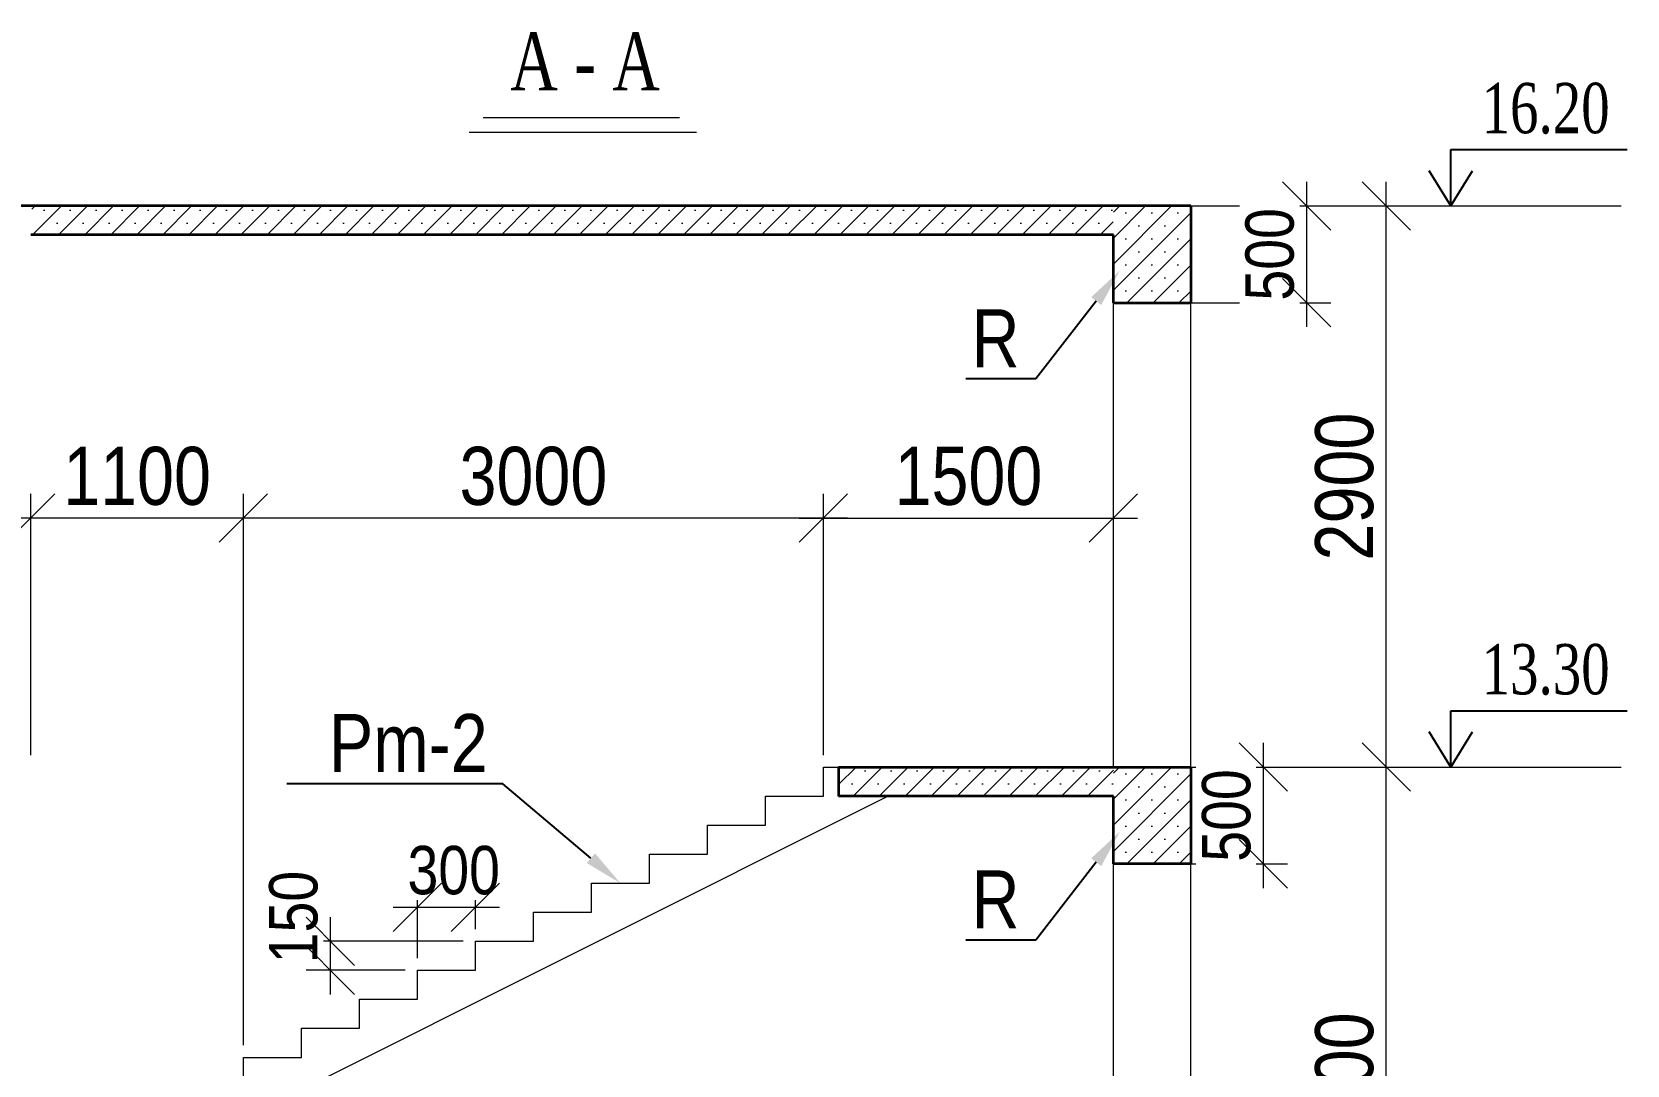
# Model space of a CAD drawing. Header units: millimetres. Extents: x -149347 to 251215, y -2929184 to -2541447.
# Drawn here: x 157954 to 166204, y -2561909 to -2556570 of the extents above; entities that cross this region are included whole.
import ezdxf
from ezdxf import colors
from ezdxf.entities.mleader import LeaderData, LeaderLine
from ezdxf.math import Vec2, Vec3

# ---------------------------------------------------------------- set-up
doc = ezdxf.new("R2010")
doc.units = ezdxf.units.MM
doc.layers.add('Layer2', color=7, linetype='Continuous', lineweight=13)
doc.layers.add('РАЗМЕРЫ', color=80, linetype='Continuous', lineweight=9)
doc.styles.add('400', font='times.ttf', dxfattribs={"width": 0.75, "height": 300})
doc.styles.add('style1', font='A3TI(LA).TTF', dxfattribs={"height": 400})
doc.styles.add('style6', font='ARIALN.TTF', dxfattribs={"height": 300})
doc.dimstyles.new('DIM_100', dxfattribs={"dimscale": 100, "dimtxt": 250, "dimasz": 2.5, "dimexe": 1.25, "dimexo": 0.625, "dimtad": 1, "dimdec": 0, "dimtxsty": 'style1', "dimblk": 'OBLIQUE', "dimcen": 2.5, "dimdle": 1.25, "dimclrd": 251, "dimclre": 251, "dimaunit": 1, "dimadec": 3, "dimazin": 0, "dimtfac": 1, "dimtdec": 0, "dimtmove": 1, "dimatfit": 3, "dimfxl": 1.25, "dimlwd": 5, "dimlwe": 5, "dimarcsym": 0})

# ---------------------------------------------------------------- blocks, each defined once
blk = doc.blocks.new('_Oblique')
at = {"color": 0, "linetype": 'ByBlock', "lineweight": -2}
blk.add_line((-0.5, -0.5), (0.5, 0.5), dxfattribs=at)
blk = doc.blocks.new('*D1658')
at = {"color": 251, "lineweight": 5, "ltscale": 15, "transparency": 16777216}
for p, q in [((159947.5, -2561356.6), (159947.5, -2560968.2)), ((160247.5, -2561206.6), (160247.5, -2560968.2))]:
    blk.add_line(p, q, dxfattribs=at)
at = {"color": 251, "linetype": 'ByBlock', "lineweight": 5, "ltscale": 15, "transparency": 16777216}
blk.add_line((159822.5, -2561093.2), (160372.5, -2561093.2), dxfattribs=at)
at = {"layer": 'Defpoints', "color": 0, "lineweight": 15, "ltscale": 15, "transparency": 16777216}
for p in [(160247.5, -2561269.1), (159947.5, -2561419.1)]:
    blk.add_point(p, dxfattribs=at)
at = {"color": 0, "lineweight": 15, "ltscale": 15, "transparency": 16777216, "insert": (160135.3, -2560903.1), "char_height": 300, "attachment_point": 5, "style": 'style6', "bg_fill": 3, "box_fill_scale": 1.1, "bg_fill_color": 9, "bg_fill_true_color": 13158600, "bg_fill_transparency": 0}
blk.add_mtext('{\\H0.83333x;300}', dxfattribs=at)
at = {"layer": 'Defpoints', "color": 0, "lineweight": 15, "ltscale": 15, "transparency": 16777216}
blk.add_point((160247.5, -2561093.2), dxfattribs=at)
at = {"color": 251, "lineweight": 5, "ltscale": 15, "transparency": 16777216, "xscale": 250, "yscale": 250, "zscale": 250, "rotation": 180}
blk.add_blockref('_Oblique', (159947.5, -2561093.2), dxfattribs=at)
at = {"color": 251, "lineweight": 5, "ltscale": 15, "transparency": 16777216, "xscale": 250, "yscale": 250, "zscale": 250}
blk.add_blockref('_Oblique', (160247.5, -2561093.2), dxfattribs=at)
blk = doc.blocks.new('*D1661')
at = {"color": 251, "linetype": 'ByBlock', "lineweight": 5, "ltscale": 15, "transparency": 16777216}
blk.add_line((159497.4, -2561544.1), (159497.4, -2561144.1), dxfattribs=at)
at = {"color": 251, "lineweight": 5, "ltscale": 15, "transparency": 16777216}
for p, q in [((160185, -2561269.1), (159372.4, -2561269.1)), ((159885, -2561419.1), (159372.4, -2561419.1))]:
    blk.add_line(p, q, dxfattribs=at)
at = {"layer": 'Defpoints', "color": 0, "lineweight": 15, "ltscale": 15, "transparency": 16777216}
for p in [(160247.5, -2561269.1), (159947.5, -2561419.1)]:
    blk.add_point(p, dxfattribs=at)
at = {"color": 0, "lineweight": 15, "ltscale": 15, "transparency": 16777216, "insert": (159307.3, -2561144.1), "char_height": 300, "attachment_point": 5, "rotation": 90, "style": 'style6', "bg_fill": 3, "box_fill_scale": 1.1, "bg_fill_color": 9, "bg_fill_true_color": 13158600, "bg_fill_transparency": 0}
blk.add_mtext('{\\H0.83333x;150}', dxfattribs=at)
at = {"layer": 'Defpoints', "color": 0, "lineweight": 15, "ltscale": 15, "transparency": 16777216}
blk.add_point((159497.4, -2561269.1), dxfattribs=at)
at = {"color": 251, "lineweight": 5, "ltscale": 15, "transparency": 16777216, "xscale": 250, "yscale": 250, "zscale": 250}
for p, rotation in [((159497.4, -2561269.1), 90), ((159497.4, -2561419.1), 270)]:
    blk.add_blockref('_Oblique', p, dxfattribs=dict(at, rotation=rotation))
blk = doc.blocks.new('*D1685')
at = {"color": 251, "linetype": 'ByBlock', "lineweight": 5, "ltscale": 15, "transparency": 16777216}
blk.add_line((164958.5, -2563794.1), (164958.5, -2560244.1), dxfattribs=at)
at = {"color": 251, "lineweight": 5, "ltscale": 15, "transparency": 16777216}
for p, q in [((164010, -2560369.1), (165083.5, -2560369.1)), ((163990.6, -2563669.1), (165083.5, -2563669.1))]:
    blk.add_line(p, q, dxfattribs=at)
at = {"layer": 'Defpoints', "color": 0, "lineweight": 15, "ltscale": 15, "transparency": 16777216}
for p in [(163947.5, -2560369.1), (164958.5, -2560369.1), (163928.1, -2563669.1)]:
    blk.add_point(p, dxfattribs=at)
at = {"color": 251, "lineweight": 5, "ltscale": 15, "transparency": 16777216, "xscale": 250, "yscale": 250, "zscale": 250}
for p, rotation in [((164958.5, -2560369.1), 90), ((164958.5, -2563669.1), 270)]:
    blk.add_blockref('_Oblique', p, dxfattribs=dict(at, rotation=rotation))
at = {"color": 0, "lineweight": 15, "ltscale": 15, "transparency": 16777216, "insert": (164742.9, -2562019.1), "char_height": 300, "attachment_point": 5, "rotation": 90, "style": 'style6', "bg_fill": 3, "box_fill_scale": 1.1, "bg_fill_color": 9, "bg_fill_true_color": 13158600, "bg_fill_transparency": 0}
blk.add_mtext('3300', dxfattribs=at)
blk = doc.blocks.new('*D1686')
at = {"color": 251, "linetype": 'ByBlock', "lineweight": 5, "ltscale": 15, "transparency": 16777216}
blk.add_line((164958.5, -2560494.1), (164958.5, -2557344.1), dxfattribs=at)
at = {"color": 251, "lineweight": 5, "ltscale": 15, "transparency": 16777216}
for p, q in [((164010, -2557469.1), (165083.5, -2557469.1)), ((164010, -2560369.1), (165083.5, -2560369.1))]:
    blk.add_line(p, q, dxfattribs=at)
at = {"layer": 'Defpoints', "color": 0, "lineweight": 15, "ltscale": 15, "transparency": 16777216}
for p in [(163947.5, -2557469.1), (164958.5, -2557469.1), (163947.5, -2560369.1)]:
    blk.add_point(p, dxfattribs=at)
at = {"color": 251, "lineweight": 5, "ltscale": 15, "transparency": 16777216, "xscale": 250, "yscale": 250, "zscale": 250}
for p, rotation in [((164958.5, -2557469.1), 90), ((164958.5, -2560369.1), 270)]:
    blk.add_blockref('_Oblique', p, dxfattribs=dict(at, rotation=rotation))
at = {"color": 0, "lineweight": 15, "ltscale": 15, "transparency": 16777216, "insert": (164742.9, -2558919.1), "char_height": 300, "attachment_point": 5, "rotation": 90, "style": 'style6', "bg_fill": 3, "box_fill_scale": 1.1, "bg_fill_color": 9, "bg_fill_true_color": 13158600, "bg_fill_transparency": 0}
blk.add_mtext('2900', dxfattribs=at)
blk = doc.blocks.new('*D1687')
at = {"color": 251, "linetype": 'ByBlock', "lineweight": 5, "ltscale": 15, "transparency": 16777216}
blk.add_line((164322.2, -2560244.1), (164322.2, -2560994.1), dxfattribs=at)
at = {"color": 251, "lineweight": 5, "ltscale": 15, "transparency": 16777216}
for p, q in [((163870.8, -2560369.1), (164447.2, -2560369.1)), ((163870.8, -2560869.1), (164447.2, -2560869.1))]:
    blk.add_line(p, q, dxfattribs=at)
at = {"layer": 'Defpoints', "color": 0, "lineweight": 15, "ltscale": 15, "transparency": 16777216}
for p in [(163808.3, -2560369.1), (163808.3, -2560869.1)]:
    blk.add_point(p, dxfattribs=at)
at = {"color": 0, "lineweight": 15, "ltscale": 15, "transparency": 16777216, "insert": (164132.1, -2560619.1), "char_height": 300, "attachment_point": 5, "rotation": 90, "style": 'style6', "bg_fill": 3, "box_fill_scale": 1.1, "bg_fill_color": 9, "bg_fill_true_color": 13158600, "bg_fill_transparency": 0}
blk.add_mtext('{\\H0.83333x;500}', dxfattribs=at)
at = {"layer": 'Defpoints', "color": 0, "lineweight": 15, "ltscale": 15, "transparency": 16777216}
blk.add_point((164322.2, -2560869.1), dxfattribs=at)
at = {"color": 251, "lineweight": 5, "ltscale": 15, "transparency": 16777216, "xscale": 250, "yscale": 250, "zscale": 250}
for p, rotation in [((164322.2, -2560369.1), 90), ((164322.2, -2560869.1), 270)]:
    blk.add_blockref('_Oblique', p, dxfattribs=dict(at, rotation=rotation))
blk = doc.blocks.new('*D1688')
at = {"color": 251, "linetype": 'ByBlock', "lineweight": 5, "ltscale": 15, "transparency": 16777216}
blk.add_line((164546.7, -2557344.1), (164546.7, -2558094.1), dxfattribs=at)
at = {"color": 251, "lineweight": 5, "ltscale": 15, "transparency": 16777216}
for p, q in [((163841.3, -2557469.1), (164671.7, -2557469.1)), ((163841.3, -2557969.1), (164671.7, -2557969.1))]:
    blk.add_line(p, q, dxfattribs=at)
at = {"layer": 'Defpoints', "color": 0, "lineweight": 15, "ltscale": 15, "transparency": 16777216}
for p in [(163778.8, -2557469.1), (163778.8, -2557969.1)]:
    blk.add_point(p, dxfattribs=at)
at = {"color": 0, "lineweight": 15, "ltscale": 15, "transparency": 16777216, "insert": (164356.6, -2557719.1), "char_height": 300, "attachment_point": 5, "rotation": 90, "style": 'style6', "bg_fill": 3, "box_fill_scale": 1.1, "bg_fill_color": 9, "bg_fill_true_color": 13158600, "bg_fill_transparency": 0}
blk.add_mtext('{\\H0.83333x;500}', dxfattribs=at)
at = {"layer": 'Defpoints', "color": 0, "lineweight": 15, "ltscale": 15, "transparency": 16777216}
blk.add_point((164546.7, -2557969.1), dxfattribs=at)
at = {"color": 251, "lineweight": 5, "ltscale": 15, "transparency": 16777216, "xscale": 250, "yscale": 250, "zscale": 250}
for p, rotation in [((164546.7, -2557469.1), 90), ((164546.7, -2557969.1), 270)]:
    blk.add_blockref('_Oblique', p, dxfattribs=dict(at, rotation=rotation))
blk = doc.blocks.new('*D1650')
at = {"color": 251, "lineweight": 5, "ltscale": 15, "transparency": 16777216}
for p, q in [((162047.5, -2560306.6), (162047.5, -2558956.7)), ((163547.5, -2560306.6), (163547.5, -2558956.7))]:
    blk.add_line(p, q, dxfattribs=at)
at = {"color": 251, "linetype": 'ByBlock', "lineweight": 5, "ltscale": 15, "transparency": 16777216}
blk.add_line((161922.5, -2559081.7), (163672.5, -2559081.7), dxfattribs=at)
at = {"layer": 'Defpoints', "color": 0, "lineweight": 15, "ltscale": 15, "transparency": 16777216}
for p in [(163547.5, -2559081.7), (162047.5, -2560369.1), (163547.5, -2560369.1)]:
    blk.add_point(p, dxfattribs=at)
at = {"color": 251, "lineweight": 5, "ltscale": 15, "transparency": 16777216, "xscale": 250, "yscale": 250, "zscale": 250, "rotation": 180}
blk.add_blockref('_Oblique', (162047.5, -2559081.7), dxfattribs=at)
at = {"color": 251, "lineweight": 5, "ltscale": 15, "transparency": 16777216, "xscale": 250, "yscale": 250, "zscale": 250}
blk.add_blockref('_Oblique', (163547.5, -2559081.7), dxfattribs=at)
at = {"color": 0, "lineweight": 15, "ltscale": 15, "transparency": 16777216, "insert": (162797.5, -2558866), "char_height": 300, "attachment_point": 5, "style": 'style6', "bg_fill": 3, "box_fill_scale": 1.1, "bg_fill_color": 9, "bg_fill_true_color": 13158600, "bg_fill_transparency": 0}
blk.add_mtext('1500', dxfattribs=at)
blk = doc.blocks.new('*D1651')
at = {"color": 251, "lineweight": 5, "ltscale": 15, "transparency": 16777216}
for p, q in [((159047.5, -2561806.6), (159047.5, -2558956.7)), ((162047.5, -2560306.6), (162047.5, -2558956.7))]:
    blk.add_line(p, q, dxfattribs=at)
at = {"color": 251, "linetype": 'ByBlock', "lineweight": 5, "ltscale": 15, "transparency": 16777216}
blk.add_line((162172.5, -2559081.7), (158922.5, -2559081.7), dxfattribs=at)
at = {"layer": 'Defpoints', "color": 0, "lineweight": 15, "ltscale": 15, "transparency": 16777216}
for p in [(159047.5, -2559081.7), (162047.5, -2560369.1), (159047.5, -2561869.1)]:
    blk.add_point(p, dxfattribs=at)
at = {"color": 251, "lineweight": 5, "ltscale": 15, "transparency": 16777216, "xscale": 250, "yscale": 250, "zscale": 250, "rotation": 180}
blk.add_blockref('_Oblique', (159047.5, -2559081.7), dxfattribs=at)
at = {"color": 251, "lineweight": 5, "ltscale": 15, "transparency": 16777216, "xscale": 250, "yscale": 250, "zscale": 250}
blk.add_blockref('_Oblique', (162047.5, -2559081.7), dxfattribs=at)
at = {"color": 0, "lineweight": 15, "ltscale": 15, "transparency": 16777216, "insert": (160547.5, -2558866), "char_height": 300, "attachment_point": 5, "style": 'style6', "bg_fill": 3, "box_fill_scale": 1.1, "bg_fill_color": 9, "bg_fill_true_color": 13158600, "bg_fill_transparency": 0}
blk.add_mtext('3000', dxfattribs=at)
blk = doc.blocks.new('*D1652')
at = {"color": 251, "lineweight": 5, "ltscale": 15, "transparency": 16777216}
for p, q in [((157947.5, -2560306.6), (157947.5, -2558956.7)), ((159047.5, -2559857.5), (159047.5, -2558956.7))]:
    blk.add_line(p, q, dxfattribs=at)
at = {"color": 251, "linetype": 'ByBlock', "lineweight": 5, "ltscale": 15, "transparency": 16777216}
blk.add_line((159172.5, -2559081.7), (157822.5, -2559081.7), dxfattribs=at)
at = {"layer": 'Defpoints', "color": 0, "lineweight": 15, "ltscale": 15, "transparency": 16777216}
for p in [(157947.5, -2559081.7), (159047.5, -2559920), (157947.5, -2560369.1)]:
    blk.add_point(p, dxfattribs=at)
at = {"color": 251, "lineweight": 5, "ltscale": 15, "transparency": 16777216, "xscale": 250, "yscale": 250, "zscale": 250, "rotation": 180}
blk.add_blockref('_Oblique', (157947.5, -2559081.7), dxfattribs=at)
at = {"color": 251, "lineweight": 5, "ltscale": 15, "transparency": 16777216, "xscale": 250, "yscale": 250, "zscale": 250}
blk.add_blockref('_Oblique', (159047.5, -2559081.7), dxfattribs=at)
at = {"color": 0, "lineweight": 15, "ltscale": 15, "transparency": 16777216, "insert": (158497.5, -2558866), "char_height": 300, "attachment_point": 5, "style": 'style6', "bg_fill": 3, "box_fill_scale": 1.1, "bg_fill_color": 9, "bg_fill_true_color": 13158600, "bg_fill_transparency": 0}
blk.add_mtext('1100', dxfattribs=at)

msp = doc.modelspace()

# ---------------------------------------------------------------- hatches: boundary and pattern name
at = {"lineweight": 9, "ltscale": 15}
h = msp.add_hatch(dxfattribs=at)
h.set_pattern_fill('SACNCR', color=52, scale=40)
h.set_pattern_definition([(45, (-3155630.73, 962050.81), (-67.351921, 67.351921), []), (45, (-3155563.38, 962050.81), (-67.351921, 67.351921), [0, -95.25])])
edge = h.paths.add_edge_path()
edge.add_line((157961.98816, -2557469.07056), (163546.07584, -2557468.64653))
edge.add_line((163546.07584, -2557468.64653), (163547.45954, -2557618.55868))
edge.add_line((163547.45954, -2557618.55868), (157953.87518, -2557619.58245))
edge.add_line((157953.87518, -2557619.58245), (157953.87518, -2557469.07056))
h = msp.add_hatch(dxfattribs=at)
h.set_pattern_fill('SACNCR', color=52, scale=40)
h.set_pattern_definition([(45, (-3156030.73, 961700.81), (-67.351921, 67.351921), []), (45, (-3155963.38, 961700.81), (-67.351921, 67.351921), [0, -95.25])])
edge = h.paths.add_edge_path()
edge.add_line((163548.84323, -2557469.49459), (163946.07584, -2557468.64653))
edge.add_line((163946.07584, -2557468.64653), (163947.45954, -2557968.55868))
edge.add_line((163947.45954, -2557968.55868), (163547.45954, -2557969.58245))
edge.add_line((163547.45954, -2557969.58245), (163547.45954, -2557474.66439))
h = msp.add_hatch(dxfattribs=at)
h.set_pattern_fill('SACNCR', color=52, scale=40)
h.set_pattern_definition([(45, (-3156030.73, 958950.81), (-67.351921, 67.351921), []), (45, (-3155963.38, 958950.81), (-67.351921, 67.351921), [0, -95.25])])
edge = h.paths.add_edge_path()
edge.add_line((162133.17207, -2560369.07056), (163547.7004, -2560370.55204))
edge.add_line((163547.7004, -2560370.55204), (163547.7004, -2560520.55204))
edge.add_line((163547.7004, -2560520.55204), (162126.00392, -2560519.07056))
edge.add_line((162126.00392, -2560519.07056), (162126.00392, -2560369.07056))
h = msp.add_hatch(dxfattribs=at)
h.set_pattern_fill('SACNCR', color=52, scale=40)
h.set_pattern_definition([(45, (-3156030.73, 958800.81), (-67.351921, 67.351921), []), (45, (-3155963.38, 958800.81), (-67.351921, 67.351921), [0, -95.25])])
edge = h.paths.add_edge_path()
edge.add_line((163548.84323, -2560369.49459), (163946.07584, -2560368.64653))
edge.add_line((163946.07584, -2560368.64653), (163947.45954, -2560868.55868))
edge.add_line((163947.45954, -2560868.55868), (163547.45954, -2560869.58245))
edge.add_line((163547.45954, -2560869.58245), (163547.45954, -2560374.66439))

# ---------------------------------------------------------------- linework, layer by layer
at = {"lineweight": 9}
for p, q in [((161302.89494, -2557014.38221), (160288.21243, -2557014.38221)), ((161391.23163, -2557089.41959), (160216.02708, -2557089.41959))]:
    msp.add_line(p, q, dxfattribs=at)
at = {"color": 0}
for p, q in [((165291.9749, -2557469.07056), (165291.9749, -2557177.5471)), ((165291.9749, -2560369.07056), (165291.9749, -2560077.5471))]:
    msp.add_line(p, q, dxfattribs=at)
at = {"color": 7}
for p, q in [((165291.9749, -2557177.5471), (166204.19793, -2557177.5471)), ((165291.9749, -2560077.5471), (166204.19793, -2560077.5471))]:
    msp.add_line(p, q, dxfattribs=at)
at = {"color": 1, "lineweight": 15, "ltscale": 15}
for p, q in [((163547.45954, -2560369.07056), (163547.45954, -2557969.07056)), ((163947.45954, -2560369.07056), (163947.45954, -2557969.07056)), ((163547.45954, -2563669.07056), (163547.45954, -2560869.07056)), ((163947.45954, -2563669.07056), (163947.45954, -2560869.07056))]:
    msp.add_line(p, q, dxfattribs=at)
at = {"color": 7, "ltscale": 15}
for points in [[(165291.9749, -2557469.07056), (165179.71809, -2557287.36929)], [(165291.9749, -2557469.07056), (165404.23171, -2557287.36929)], [(165291.9749, -2560369.07056), (165179.71809, -2560187.36929)], [(165291.9749, -2560369.07056), (165404.23171, -2560187.36929)]]:
    msp.add_lwpolyline(points, dxfattribs=at)
at = {"layer": 'Layer2', "color": 2, "lineweight": 35}
for p, q in [((163947.45954, -2557469.07056), (157547.45954, -2557469.07056)), ((163947.45954, -2557469.07056), (163947.45954, -2557969.07056)), ((163547.45954, -2557619.07056), (157947.45954, -2557619.07056)), ((163547.45954, -2557969.07056), (163547.45954, -2557619.07056)), ((163547.45954, -2557969.07056), (163947.45954, -2557969.07056)), ((162126.00392, -2560369.07056), (163947.45954, -2560369.07056)), ((162126.00392, -2560369.07056), (162126.00392, -2560519.07056)), ((163947.45954, -2560369.07056), (163947.45954, -2560869.07056)), ((163547.45954, -2560519.07056), (162126.00392, -2560519.07056)), ((163547.45954, -2560869.07056), (163547.45954, -2560519.07056)), ((163947.45954, -2560869.07056), (163547.45954, -2560869.07056))]:
    msp.add_line(p, q, dxfattribs=at)
at = {"layer": 'Layer2', "color": 2, "lineweight": 13}
for p, q in [((162047.45954, -2560519.07056), (162047.45954, -2560369.07056)), ((162047.45954, -2560519.07056), (162047.45954, -2560369.07056)), ((162047.45954, -2560369.07056), (162347.45954, -2560369.07056)), ((161747.45954, -2560669.07056), (161747.45954, -2560519.07056)), ((161747.45954, -2560669.07056), (161747.45954, -2560519.07056)), ((161747.45954, -2560519.07056), (162047.45954, -2560519.07056)), ((161447.45954, -2560819.07056), (161447.45954, -2560669.07056)), ((161447.45954, -2560669.07056), (161747.45954, -2560669.07056)), ((161147.45954, -2560969.07056), (161147.45954, -2560819.07056)), ((161147.45954, -2560819.07056), (161447.45954, -2560819.07056)), ((160847.45954, -2561119.07056), (160847.45954, -2560969.07056)), ((160847.45954, -2560969.07056), (161147.45954, -2560969.07056)), ((160547.45954, -2561269.07056), (160547.45954, -2561119.07056)), ((160547.45954, -2561119.07056), (160847.45954, -2561119.07056)), ((160247.45954, -2561419.07056), (160247.45954, -2561269.07056)), ((160247.45954, -2561269.07056), (160547.45954, -2561269.07056)), ((159947.45954, -2561569.07056), (159947.45954, -2561419.07056)), ((159947.45954, -2561419.07056), (160247.45954, -2561419.07056)), ((159647.45954, -2561719.07056), (159647.45954, -2561569.07056)), ((159647.45954, -2561569.07056), (159947.45954, -2561569.07056)), ((159347.45954, -2561869.07056), (159347.45954, -2561719.07056)), ((159347.45954, -2561719.07056), (159647.45954, -2561719.07056)), ((159047.45954, -2561869.07056), (159347.45954, -2561869.07056)), ((159047.45954, -2562019.07056), (159047.45954, -2561869.07056))]:
    msp.add_line(p, q, dxfattribs=at)

# ---------------------------------------------------------------- texts
at = {"insert": (161201.45675, -2556572.07761), "char_height": 300, "width": 7294.1167988, "attachment_point": 3, "style": '400'}
msp.add_mtext('                 {\\fTimes New Roman|b0|i0|c238|p18; A }-{\\fTimes New Roman|b0|i0|c238|p18; A}', dxfattribs=at)
at = {"color": 7, "char_height": 260.016352, "attachment_point": 5, "style": '400'}
for s, insert in [('{\\fTimes New Roman|b0|i0|c238|p18;16.20}', (165782.87388, -2556965.77642)), ('{\\fTimes New Roman|b0|i0|c238|p18;13.30}', (165782.87388, -2559865.77642))]:
    msp.add_mtext(s, dxfattribs=dict(at, insert=insert))

# ---------------------------------------------------------------- leaders
at = {"layer": 'РАЗМЕРЫ', "color": 0, "lineweight": 15}
ml = msp.add_multileader_mtext('Standard', dxfattribs=at)
ml.set_content('{\\fArial Narrow|b0|i0|c238|p34;\\C7;R}', style='style6')
ml.set_leader_properties()
ml.build(insert=Vec2(0, 0))
ml.multileader.update_dxf_attribs({"text_left_attachment_type": 6, "text_right_attachment_type": 6, "dogleg_length": 100, "arrow_head_size": 200})
ctx = ml.context
ctx.base_point, ctx.char_height, ctx.arrow_head_size, ctx.landing_gap_size, ctx.plane_origin = Vec3(162828.89152, -2558363.07232), 300, 200, 0.5, Vec3(155109.91148, -2561797.71944)
ctx.left_attachment, ctx.right_attachment, ctx.text_align_type = 6, 6, 1
notes = []
notes.append((ctx, [(1, (1, 1, 0), (163146.8083, -2558363.07232), (-1, 0), 100, [(1, [(163580.6952, -2557802.65575)], 0, [])])]))
ctx.mtext.insert, ctx.mtext.alignment, ctx.mtext.flow_direction = Vec3(162937.84991, -2558003.07232), 2, 5
ml = msp.add_multileader_mtext('Standard', dxfattribs=at)
ml.set_content('{\\fArial Narrow|b0|i0|c238|p34;\\C7;Pm-2}', style='style6')
ml.set_leader_properties()
ml.build(insert=Vec2(0, 0))
ml.multileader.update_dxf_attribs({"text_left_attachment_type": 6, "text_right_attachment_type": 6, "dogleg_length": 100, "arrow_head_size": 200})
ctx = ml.context
ctx.base_point, ctx.char_height, ctx.arrow_head_size, ctx.landing_gap_size, ctx.plane_origin = Vec3(159511.87025, -2560454.86013), 300, 200, 0.5, Vec3(152352.37179, -2563889.50726)
ctx.left_attachment, ctx.right_attachment, ctx.text_align_type = 6, 6, 1
notes.append((ctx, [(1, (1, 1, 0), (160389.26861, -2560454.86013), (-1, 0), 100, [(1, [(160997.45954, -2560969.07056)], 0, [])])]))
ctx.mtext.insert, ctx.mtext.alignment, ctx.mtext.flow_direction = Vec3(159900.56943, -2560094.86013), 2, 5
ml = msp.add_multileader_mtext('Standard', dxfattribs=at)
ml.set_content('{\\fArial Narrow|b0|i0|c238|p34;\\C7;R}', style='style6')
ml.set_leader_properties()
ml.build(insert=Vec2(0, 0))
ml.multileader.update_dxf_attribs({"text_left_attachment_type": 6, "text_right_attachment_type": 6, "dogleg_length": 100, "arrow_head_size": 200})
ctx = ml.context
ctx.base_point, ctx.char_height, ctx.arrow_head_size, ctx.landing_gap_size, ctx.plane_origin = Vec3(162828.89152, -2561263.07232), 300, 200, 0.5, Vec3(155109.91148, -2564697.71944)
ctx.left_attachment, ctx.right_attachment, ctx.text_align_type = 6, 6, 1
notes.append((ctx, [(1, (1, 1, 0), (163146.8083, -2561263.07232), (-1, 0), 100, [(1, [(163580.6952, -2560702.65575)], 0, [])])]))
ctx.mtext.insert, ctx.mtext.alignment, ctx.mtext.flow_direction = Vec3(162937.84991, -2560903.07232), 2, 5
for ctx, leaders in notes:
    for number, flags, end, landing, length, lines in leaders:
        leader = LeaderData()
        leader.index, (leader.has_last_leader_line, leader.has_dogleg_vector, leader.attachment_direction) = number, flags
        leader.last_leader_point, leader.dogleg_vector, leader.dogleg_length = Vec3(end), Vec3(landing), length
        for number, points, colour, breaks in lines:
            line = LeaderLine()
            line.index, line.vertices, line.color, line.breaks = number, Vec3.list(points), colors.encode_raw_color(colour), breaks
            leader.lines.append(line)
        ctx.leaders.append(leader)

# ---------------------------------------------------------------- next in the draw order: dimensions: what is measured, and where the dimension line sits
at = {"color": 7, "lineweight": 15, "ltscale": 15}
for base, p1, p2, angle, picture, middle in [((163547.45954, -2559081.71811), (162047.45954, -2560369.07056), (163547.45954, -2560369.07056), 180, '*D1650', (162797.45954, -2558866.04622)), ((164958.52894, -2560369.07056), (163928.11131, -2563669.07056), (163947.45954, -2560369.07056), 90, '*D1685', (164742.85705, -2562019.07056))]:
    dim = msp.add_linear_dim(base=base, p1=p1, p2=p2, angle=angle, dimstyle='DIM_100', override={"dimtxsty": 'style6', "dimtfill": 1, "dimtfillclr": 256}, dxfattribs=at)
    dim.commit()
    dim.dimension.update_dxf_attribs({"geometry": picture, "text_midpoint": middle})
dim = msp.add_linear_dim(base=(160247.45954, -2561093.20278), p1=(159947.45954, -2561419.07056), p2=(160247.45954, -2561269.07056), text='{\\H0.83333x;<>}', dimstyle='DIM_100', override={"dimtxsty": 'style6', "dimtfill": 1, "dimtfillclr": 256}, dxfattribs=at)
dim.commit()
dim.dimension.update_dxf_attribs({"geometry": '*D1658', "text_midpoint": (160135.28149, -2561093.20278), "dimtype": 160})

# ---------------------------------------------------------------- next in the draw order: dimensions: what is measured, and where the dimension line sits
dim = msp.add_linear_dim(base=(164958.52894, -2557469.07056), p1=(163947.45954, -2560369.07056), p2=(163947.45954, -2557469.07056), angle=90, dimstyle='DIM_100', override={"dimtxsty": 'style6', "dimtfill": 1, "dimtfillclr": 256}, dxfattribs=at)
dim.commit()
dim.dimension.update_dxf_attribs({"geometry": '*D1686', "text_midpoint": (164742.85705, -2558919.07056)})
dim = msp.add_linear_dim(base=(159497.40078, -2561269.07056), p1=(159947.45954, -2561419.07056), p2=(160247.45954, -2561269.07056), angle=270, text='{\\H0.83333x;<>}', dimstyle='DIM_100', override={"dimtxsty": 'style6', "dimtfill": 1, "dimtfillclr": 256}, dxfattribs=at)
dim.commit()
dim.dimension.update_dxf_attribs({"geometry": '*D1661', "text_midpoint": (159497.40078, -2561144.07056), "dimtype": 160})

# ---------------------------------------------------------------- next in the draw order: linework, layer by layer
at = {"color": 1, "lineweight": 15, "ltscale": 15}
for p, q in [((164727.47425, -2557469.07056), (166174.07829, -2557469.07056)), ((164727.47425, -2560369.07056), (166174.07829, -2560369.07056)), ((162382.86973, -2560519.07056), (159082.86973, -2562169.07056))]:
    msp.add_line(p, q, dxfattribs=at)

# ---------------------------------------------------------------- next in the draw order: dimensions: what is measured, and where the dimension line sits
at = {"color": 7, "lineweight": 15, "ltscale": 15}
for base, p1, p2, picture, middle in [((164546.74424, -2557969.07056), (163778.84952, -2557469.07056), (163778.84952, -2557969.07056), '*D1688', (164546.74424, -2557719.07056)), ((164322.23511, -2560869.07056), (163808.3013, -2560369.07056), (163808.3013, -2560869.07056), '*D1687', (164322.23511, -2560619.07056))]:
    dim = msp.add_linear_dim(base=base, p1=p1, p2=p2, angle=270, text='{\\H0.83333x;<>}', dimstyle='DIM_100', override={"dimtxsty": 'style6', "dimtfill": 1, "dimtfillclr": 256}, dxfattribs=at)
    dim.commit()
    dim.dimension.update_dxf_attribs({"geometry": picture, "text_midpoint": middle, "dimtype": 161})

# ---------------------------------------------------------------- next in the draw order: dimensions: what is measured, and where the dimension line sits
dim = msp.add_linear_dim(base=(159047.45954, -2559081.71811), p1=(162047.45954, -2560369.07056), p2=(159047.45954, -2561869.07056), angle=180, dimstyle='DIM_100', override={"dimtxsty": 'style6', "dimtfill": 1, "dimtfillclr": 256}, dxfattribs=at)
dim.commit()
dim.dimension.update_dxf_attribs({"geometry": '*D1651', "text_midpoint": (160547.45954, -2558866.04622)})

# ---------------------------------------------------------------- next in the draw order: dimensions: what is measured, and where the dimension line sits
dim = msp.add_linear_dim(base=(157947.45954, -2559081.71811), p1=(159047.45954, -2559920.02937), p2=(157947.45954, -2560369.07056), angle=180, dimstyle='DIM_100', override={"dimtxsty": 'style6', "dimtfill": 1, "dimtfillclr": 256}, dxfattribs=at)
dim.commit()
dim.dimension.update_dxf_attribs({"geometry": '*D1652', "text_midpoint": (158497.45954, -2558866.04622)})

doc.saveas('drawing.dxf')
